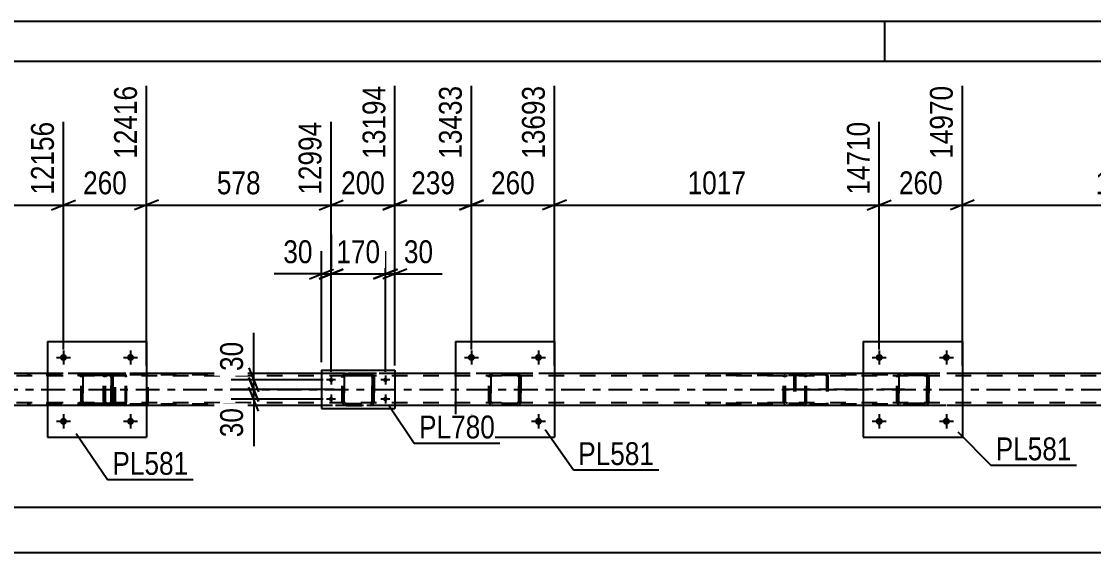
# Model space of a CAD drawing. Header units: millimetres. Extents: x 0 to 841, y 0 to 594.
# Drawn here: x 522.9 to 657.2, y 527.5 to 594 of the extents above; entities that cross this region are included whole.
import ezdxf

# ---------------------------------------------------------------- set-up
doc = ezdxf.new("R2010")
doc.units = ezdxf.units.MM
doc.linetypes.add('DXK_LINE_DOT2', pattern=[3.9198, 1.9599, -1.9599])
doc.linetypes.add('DXK_LINE_DOT3', pattern=[5.9187, 2.979, -0.9799, 0.9799, -0.9799])
doc.styles.add('Arial Narrow', font='ARIALN.TTF', dxfattribs={"height": 0.2})

# ---------------------------------------------------------------- blocks, each defined once
blk = doc.blocks.new('Unknown-814748264-1133')
at = {"color": 5, "linetype": 'Continuous'}
for p, q in [((841, 594), (0, 594)), ((631, 589), (631, 594)), ((836, 589), (5, 589))]:
    blk.add_line(p, q, dxfattribs=at)
blk = doc.blocks.new('Bolt-814748264-4880 - 4858')
at = {"linetype": 'Continuous'}
for points in [[(630.76, 551.91, -1), (629.88, 551.91, -1)], [(639.16, 551.91, -1), (638.28, 551.91, -1)]]:
    blk.add_hatch(color=1, dxfattribs=at).paths.add_polyline_path(points)
at = {"color": 1, "linetype": 'Continuous'}
for p, q in [((629.44, 551.91), (631.2, 551.91)), ((630.32, 552.79), (630.32, 551.03)), ((637.84, 551.91), (639.6, 551.91)), ((638.72, 552.79), (638.72, 551.03))]:
    blk.add_line(p, q, dxfattribs=at)
blk = doc.blocks.new('Bolt-814748264-4881 - 4858')
at = {"linetype": 'Continuous'}
for points in [[(630.76, 543.91, -1), (629.88, 543.91, -1)], [(639.16, 543.91, -1), (638.28, 543.91, -1)]]:
    blk.add_hatch(color=1, dxfattribs=at).paths.add_polyline_path(points)
at = {"color": 1, "linetype": 'Continuous'}
for p, q in [((629.44, 543.91), (631.2, 543.91)), ((630.32, 544.79), (630.32, 543.03)), ((637.84, 543.91), (639.6, 543.91)), ((638.72, 544.79), (638.72, 543.03))]:
    blk.add_line(p, q, dxfattribs=at)
blk = doc.blocks.new('Bolt-814748264-4882 - 4858')
at = {"linetype": 'Continuous'}
for points in [[(579.68, 551.91, -1), (578.8, 551.91, -1)], [(588.08, 551.91, -1), (587.2, 551.91, -1)]]:
    blk.add_hatch(color=1, dxfattribs=at).paths.add_polyline_path(points)
at = {"color": 1, "linetype": 'Continuous'}
for p, q in [((578.36, 551.91), (580.12, 551.91)), ((579.24, 552.79), (579.24, 551.03)), ((586.76, 551.91), (588.52, 551.91)), ((587.64, 552.79), (587.64, 551.03))]:
    blk.add_line(p, q, dxfattribs=at)
blk = doc.blocks.new('Bolt-814748264-4883 - 4858')
at = {"linetype": 'Continuous'}
for points in [[(579.68, 543.91, -1), (578.8, 543.91, -1)], [(588.08, 543.91, -1), (587.2, 543.91, -1)]]:
    blk.add_hatch(color=1, dxfattribs=at).paths.add_polyline_path(points)
at = {"color": 1, "linetype": 'Continuous'}
for p, q in [((578.36, 543.91), (580.12, 543.91)), ((579.24, 544.79), (579.24, 543.03)), ((586.76, 543.91), (588.52, 543.91)), ((587.64, 544.79), (587.64, 543.03))]:
    blk.add_line(p, q, dxfattribs=at)
blk = doc.blocks.new('Bolt-814748264-4884 - 4858')
at = {"linetype": 'Continuous'}
for points in [[(528.6, 551.91, -1), (527.72, 551.91, -1)], [(537, 551.91, -1), (536.12, 551.91, -1)]]:
    blk.add_hatch(color=1, dxfattribs=at).paths.add_polyline_path(points)
at = {"color": 1, "linetype": 'Continuous'}
for p, q in [((527.28, 551.91), (529.04, 551.91)), ((528.16, 552.79), (528.16, 551.03)), ((535.68, 551.91), (537.44, 551.91)), ((536.56, 552.79), (536.56, 551.03))]:
    blk.add_line(p, q, dxfattribs=at)
blk = doc.blocks.new('Bolt-814748264-4885 - 4858')
at = {"linetype": 'Continuous'}
for points in [[(528.6, 543.91, -1), (527.72, 543.91, -1)], [(537, 543.91, -1), (536.12, 543.91, -1)]]:
    blk.add_hatch(color=1, dxfattribs=at).paths.add_polyline_path(points)
at = {"color": 1, "linetype": 'Continuous'}
for p, q in [((527.28, 543.91), (529.04, 543.91)), ((528.16, 544.79), (528.16, 543.03)), ((535.68, 543.91), (537.44, 543.91)), ((536.56, 544.79), (536.56, 543.03))]:
    blk.add_line(p, q, dxfattribs=at)
blk = doc.blocks.new('Part-814748264-4953 - 4858')
at = {"color": 2, "linetype": 'Continuous'}
for p, q in [((628.32, 553.91), (628.32, 541.91)), ((628.32, 553.91), (640.72, 553.91)), ((640.72, 553.91), (640.72, 541.91)), ((628.32, 541.91), (640.72, 541.91))]:
    blk.add_line(p, q, dxfattribs=at)
blk = doc.blocks.new('Part-814748264-4954 - 4858')
at = {"color": 7, "linetype": 'DXK_LINE_DOT2'}
for p, q in [((632.52, 549.43), (632.56, 549.61)), ((632.56, 549.61), (632.52, 549.43)), ((632.52, 546.39), (632.52, 549.43)), ((632.52, 549.43), (632.52, 549.43)), ((632.52, 546.39), (632.52, 549.43)), ((632.76, 549.43), (632.78, 549.52)), ((632.78, 549.52), (632.76, 549.43)), ((632.76, 546.39), (632.76, 549.43)), ((632.76, 549.43), (632.76, 549.43)), ((632.76, 549.43), (632.76, 546.39)), ((632.78, 549.52), (632.83, 549.6)), ((632.83, 549.6), (632.78, 549.52)), ((632.81, 549.87), (633, 549.91)), ((633, 549.91), (632.81, 549.87)), ((632.91, 549.65), (632.83, 549.6)), ((633, 549.67), (632.91, 549.65)), ((636.04, 549.91), (633, 549.91)), ((636.04, 549.67), (633, 549.67)), ((636.04, 549.91), (636.22, 549.87)), ((636.22, 549.87), (636.04, 549.91)), ((636.13, 549.65), (636.04, 549.67)), ((636.13, 549.65), (636.21, 549.6)), ((636.21, 549.6), (636.26, 549.52)), ((636.26, 549.52), (636.21, 549.6)), ((636.26, 549.52), (636.28, 549.43)), ((636.28, 549.43), (636.26, 549.52)), ((636.28, 546.39), (636.28, 549.43)), ((636.28, 549.43), (636.28, 549.43)), ((636.28, 549.43), (636.28, 546.39)), ((636.48, 549.61), (636.52, 549.43)), ((636.52, 549.43), (636.48, 549.61)), ((636.52, 546.39), (636.52, 549.43)), ((636.52, 549.43), (636.52, 549.43)), ((636.52, 549.43), (636.52, 546.39)), ((632.52, 546.39), (632.52, 546.39)), ((632.56, 546.2), (632.52, 546.39)), ((632.52, 546.39), (632.56, 546.2)), ((632.76, 546.39), (632.76, 546.39)), ((632.78, 546.3), (632.76, 546.39)), ((632.76, 546.39), (632.78, 546.3)), ((632.83, 546.22), (632.78, 546.3)), ((632.78, 546.3), (632.83, 546.22)), ((633, 545.91), (632.81, 545.94)), ((632.81, 545.94), (633, 545.91)), ((632.91, 546.17), (632.83, 546.22)), ((633, 546.15), (632.91, 546.17)), ((636.04, 546.15), (633, 546.15)), ((636.04, 545.91), (633, 545.91)), ((636.13, 546.17), (636.04, 546.15)), ((636.22, 545.94), (636.04, 545.91)), ((636.04, 545.91), (636.22, 545.94)), ((636.21, 546.22), (636.13, 546.17)), ((636.26, 546.3), (636.21, 546.22)), ((636.21, 546.22), (636.26, 546.3)), ((636.28, 546.39), (636.26, 546.3)), ((636.26, 546.3), (636.28, 546.39)), ((636.28, 546.39), (636.28, 546.39)), ((636.52, 546.39), (636.48, 546.2)), ((636.48, 546.2), (636.52, 546.39)), ((636.52, 546.39), (636.52, 546.39))]:
    blk.add_line(p, q, dxfattribs=at)
at = {"color": 7, "linetype": 'DXK_LINE_DOT3'}
blk.add_line((634.52, 547.91), (634.52, 547.91), dxfattribs=at)
at = {"color": 7, "linetype": 'DXK_LINE_DOT2'}
for centre, start, end in [((633, 549.43), 112.5, 157.5), ((633, 549.43), 112.5, 157.5), ((636.04, 549.43), 22.5, 67.5), ((636.04, 549.43), 22.5, 67.5), ((633, 546.39), 202.5, 247.5), ((633, 546.39), 202.5, 247.5), ((636.04, 546.39), 292.5, 337.5), ((636.04, 546.39), 292.5, 337.5)]:
    blk.add_arc(centre, 0.48, start, end, dxfattribs=at)
blk = doc.blocks.new('Part-814748264-4959 - 4858')
at = {"color": 2, "linetype": 'Continuous'}
for p, q in [((577.24, 553.91), (577.24, 541.91)), ((577.24, 553.91), (589.64, 553.91)), ((589.64, 553.91), (589.64, 541.91)), ((577.24, 541.91), (589.64, 541.91))]:
    blk.add_line(p, q, dxfattribs=at)
blk = doc.blocks.new('Part-814748264-4960 - 4858')
at = {"color": 7, "linetype": 'DXK_LINE_DOT2'}
for p, q in [((581.44, 549.43), (581.47, 549.61)), ((581.47, 549.61), (581.44, 549.43)), ((581.44, 546.39), (581.44, 549.43)), ((581.44, 549.43), (581.44, 549.43)), ((581.44, 546.39), (581.44, 549.43)), ((581.68, 549.43), (581.7, 549.52)), ((581.7, 549.52), (581.68, 549.43)), ((581.68, 546.39), (581.68, 549.43)), ((581.68, 549.43), (581.68, 549.43)), ((581.68, 549.43), (581.68, 546.39)), ((581.7, 549.52), (581.75, 549.6)), ((581.75, 549.6), (581.7, 549.52)), ((581.73, 549.87), (581.92, 549.91)), ((581.92, 549.91), (581.73, 549.87)), ((581.83, 549.65), (581.75, 549.6)), ((581.92, 549.67), (581.83, 549.65)), ((584.96, 549.91), (581.92, 549.91)), ((584.96, 549.67), (581.92, 549.67)), ((584.96, 549.91), (585.14, 549.87)), ((585.14, 549.87), (584.96, 549.91)), ((585.05, 549.65), (584.96, 549.67)), ((585.05, 549.65), (585.13, 549.6)), ((585.13, 549.6), (585.18, 549.52)), ((585.18, 549.52), (585.13, 549.6)), ((585.18, 549.52), (585.2, 549.43)), ((585.2, 549.43), (585.18, 549.52)), ((585.2, 546.39), (585.2, 549.43)), ((585.2, 549.43), (585.2, 549.43)), ((585.2, 549.43), (585.2, 546.39)), ((585.4, 549.61), (585.44, 549.43)), ((585.44, 549.43), (585.4, 549.61)), ((585.44, 546.39), (585.44, 549.43)), ((585.44, 549.43), (585.44, 549.43)), ((585.44, 549.43), (585.44, 546.39)), ((581.44, 546.39), (581.44, 546.39)), ((581.47, 546.2), (581.44, 546.39)), ((581.44, 546.39), (581.47, 546.2)), ((581.68, 546.39), (581.68, 546.39)), ((581.7, 546.3), (581.68, 546.39)), ((581.68, 546.39), (581.7, 546.3)), ((581.75, 546.22), (581.7, 546.3)), ((581.7, 546.3), (581.75, 546.22)), ((581.92, 545.91), (581.73, 545.94)), ((581.73, 545.94), (581.92, 545.91)), ((581.83, 546.17), (581.75, 546.22)), ((581.92, 546.15), (581.83, 546.17)), ((584.96, 546.15), (581.92, 546.15)), ((584.96, 545.91), (581.92, 545.91)), ((585.05, 546.17), (584.96, 546.15)), ((585.14, 545.94), (584.96, 545.91)), ((584.96, 545.91), (585.14, 545.94)), ((585.13, 546.22), (585.05, 546.17)), ((585.18, 546.3), (585.13, 546.22)), ((585.13, 546.22), (585.18, 546.3)), ((585.2, 546.39), (585.18, 546.3)), ((585.18, 546.3), (585.2, 546.39)), ((585.2, 546.39), (585.2, 546.39)), ((585.44, 546.39), (585.4, 546.2)), ((585.4, 546.2), (585.44, 546.39)), ((585.44, 546.39), (585.44, 546.39))]:
    blk.add_line(p, q, dxfattribs=at)
at = {"color": 7, "linetype": 'DXK_LINE_DOT3'}
blk.add_line((583.44, 547.91), (583.44, 547.91), dxfattribs=at)
at = {"color": 7, "linetype": 'DXK_LINE_DOT2'}
for centre, start, end in [((581.92, 549.43), 112.5, 157.5), ((581.92, 549.43), 112.5, 157.5), ((584.96, 549.43), 22.5, 67.5), ((584.96, 549.43), 22.5, 67.5), ((581.92, 546.39), 202.5, 247.5), ((581.92, 546.39), 202.5, 247.5), ((584.96, 546.39), 292.5, 337.5), ((584.96, 546.39), 292.5, 337.5)]:
    blk.add_arc(centre, 0.48, start, end, dxfattribs=at)
blk = doc.blocks.new('Part-814748264-4965 - 4858')
at = {"color": 2, "linetype": 'Continuous'}
for p, q in [((526.16, 553.91), (526.16, 541.91)), ((526.16, 553.91), (538.56, 553.91)), ((538.56, 553.91), (538.56, 541.91)), ((526.16, 541.91), (538.56, 541.91))]:
    blk.add_line(p, q, dxfattribs=at)
blk = doc.blocks.new('Part-814748264-4966 - 4858')
at = {"color": 7, "linetype": 'DXK_LINE_DOT2'}
for p, q in [((530.36, 549.43), (530.39, 549.61)), ((530.39, 549.61), (530.36, 549.43)), ((530.36, 546.39), (530.36, 549.43)), ((530.36, 549.43), (530.36, 549.43)), ((530.36, 546.39), (530.36, 549.43)), ((530.6, 549.43), (530.62, 549.52)), ((530.62, 549.52), (530.6, 549.43)), ((530.6, 546.39), (530.6, 549.43)), ((530.6, 549.43), (530.6, 549.43)), ((530.6, 549.43), (530.6, 546.39)), ((530.62, 549.52), (530.67, 549.6)), ((530.67, 549.6), (530.62, 549.52)), ((530.65, 549.87), (530.84, 549.91)), ((530.84, 549.91), (530.65, 549.87)), ((530.75, 549.65), (530.67, 549.6)), ((530.84, 549.67), (530.75, 549.65)), ((533.88, 549.91), (530.84, 549.91)), ((533.88, 549.67), (530.84, 549.67)), ((533.88, 549.91), (534.06, 549.87)), ((534.06, 549.87), (533.88, 549.91)), ((533.97, 549.65), (533.88, 549.67)), ((533.97, 549.65), (534.05, 549.6)), ((534.05, 549.6), (534.1, 549.52)), ((534.1, 549.52), (534.05, 549.6)), ((534.1, 549.52), (534.12, 549.43)), ((534.12, 549.43), (534.1, 549.52)), ((534.12, 546.39), (534.12, 549.43)), ((534.12, 549.43), (534.12, 549.43)), ((534.12, 549.43), (534.12, 546.39)), ((534.32, 549.61), (534.36, 549.43)), ((534.36, 549.43), (534.32, 549.61)), ((534.36, 546.39), (534.36, 549.43)), ((534.36, 549.43), (534.36, 549.43)), ((534.36, 549.43), (534.36, 546.39)), ((530.36, 546.39), (530.36, 546.39)), ((530.39, 546.2), (530.36, 546.39)), ((530.36, 546.39), (530.39, 546.2)), ((530.6, 546.39), (530.6, 546.39)), ((530.62, 546.3), (530.6, 546.39)), ((530.6, 546.39), (530.62, 546.3)), ((530.67, 546.22), (530.62, 546.3)), ((530.62, 546.3), (530.67, 546.22)), ((530.84, 545.91), (530.65, 545.94)), ((530.65, 545.94), (530.84, 545.91)), ((530.75, 546.17), (530.67, 546.22)), ((530.84, 546.15), (530.75, 546.17)), ((533.88, 546.15), (530.84, 546.15)), ((533.88, 545.91), (530.84, 545.91)), ((533.97, 546.17), (533.88, 546.15)), ((534.06, 545.94), (533.88, 545.91)), ((533.88, 545.91), (534.06, 545.94)), ((534.05, 546.22), (533.97, 546.17)), ((534.1, 546.3), (534.05, 546.22)), ((534.05, 546.22), (534.1, 546.3)), ((534.12, 546.39), (534.1, 546.3)), ((534.1, 546.3), (534.12, 546.39)), ((534.12, 546.39), (534.12, 546.39)), ((534.36, 546.39), (534.32, 546.2)), ((534.32, 546.2), (534.36, 546.39)), ((534.36, 546.39), (534.36, 546.39))]:
    blk.add_line(p, q, dxfattribs=at)
at = {"color": 7, "linetype": 'DXK_LINE_DOT3'}
blk.add_line((532.36, 547.91), (532.36, 547.91), dxfattribs=at)
at = {"color": 7, "linetype": 'DXK_LINE_DOT2'}
for centre, start, end in [((530.84, 549.43), 112.5, 157.5), ((530.84, 549.43), 112.5, 157.5), ((533.88, 549.43), 22.5, 67.5), ((533.88, 549.43), 22.5, 67.5), ((530.84, 546.39), 202.5, 247.5), ((530.84, 546.39), 202.5, 247.5), ((533.88, 546.39), 292.5, 337.5), ((533.88, 546.39), 292.5, 337.5)]:
    blk.add_arc(centre, 0.48, start, end, dxfattribs=at)
blk = doc.blocks.new('Part-814748264-4997 - 4858')
at = {"color": 7, "linetype": 'DXK_LINE_DOT2'}
for p, q in [((535.78, 549.91), (523.62, 549.91)), ((535.78, 549.67), (523.62, 549.67)), ((533.21, 549.56), (533.19, 549.43)), ((533.19, 546.39), (533.19, 549.43)), ((533.22, 549.61), (533.21, 549.56)), ((533.44, 549.43), (533.46, 549.52)), ((533.44, 546.39), (533.44, 549.43)), ((533.46, 549.52), (533.51, 549.6)), ((533.69, 549.91), (533.5, 549.87)), ((533.51, 549.6), (533.59, 549.65)), ((533.59, 549.65), (533.69, 549.67)), ((534.5, 549.91), (534.5, 549.67)), ((535.88, 549.87), (535.78, 549.91)), ((535.78, 549.67), (535.83, 549.65)), ((535.83, 549.65), (535.88, 549.6)), ((535.97, 549.77), (535.88, 549.87)), ((535.88, 549.6), (535.91, 549.52)), ((535.91, 549.52), (535.92, 549.43)), ((535.92, 546.39), (535.92, 549.43)), ((536.03, 549.61), (535.97, 549.77)), ((536.05, 549.43), (536.03, 549.61)), ((536.05, 546.39), (536.05, 549.43)), ((535.78, 546.15), (523.62, 546.15)), ((535.78, 545.91), (523.62, 545.91)), ((533.19, 546.39), (533.22, 546.2)), ((533.46, 546.3), (533.44, 546.39)), ((533.51, 546.22), (533.46, 546.3)), ((533.5, 545.94), (533.69, 545.91)), ((533.59, 546.17), (533.51, 546.22)), ((533.69, 546.15), (533.59, 546.17)), ((534.5, 545.91), (534.5, 546.15)), ((535.83, 546.17), (535.78, 546.15)), ((535.78, 545.91), (535.88, 545.94)), ((535.88, 546.22), (535.83, 546.17)), ((535.91, 546.3), (535.88, 546.22)), ((535.88, 545.94), (535.97, 546.05)), ((535.92, 546.39), (535.91, 546.3)), ((535.97, 546.05), (536.03, 546.2)), ((536.03, 546.2), (536.05, 546.39))]:
    blk.add_line(p, q, dxfattribs=at)
for centre, start, end in [((533.67, 549.41), 111.1941, 156.1506), ((533.67, 546.4), 203.8494, 248.8059)]:
    blk.add_arc(centre, 0.492, start, end, dxfattribs=at)
blk = doc.blocks.new('Part-814748264-4998 - 4858')
at = {"color": 7, "linetype": 'DXK_LINE_DOT2'}
for p, q in [((620.91, 549.91), (608.76, 549.91)), ((620.91, 549.67), (608.76, 549.67)), ((618.35, 549.56), (618.32, 549.43)), ((618.32, 546.39), (618.32, 549.43)), ((618.36, 549.61), (618.35, 549.56)), ((618.57, 549.43), (618.59, 549.52)), ((618.57, 546.39), (618.57, 549.43)), ((618.59, 549.52), (618.65, 549.6)), ((618.82, 549.91), (618.63, 549.87)), ((618.65, 549.6), (618.73, 549.65)), ((618.73, 549.65), (618.82, 549.67)), ((619.64, 549.67), (619.64, 549.91)), ((621.02, 549.87), (620.91, 549.91)), ((620.91, 549.67), (620.97, 549.65)), ((620.97, 549.65), (621.01, 549.6)), ((621.01, 549.6), (621.04, 549.52)), ((621.11, 549.77), (621.02, 549.87)), ((621.04, 549.52), (621.05, 549.43)), ((621.05, 546.39), (621.05, 549.43)), ((621.16, 549.61), (621.11, 549.77)), ((621.19, 549.43), (621.16, 549.61)), ((621.19, 546.39), (621.19, 549.43)), ((620.91, 546.15), (608.76, 546.15)), ((620.91, 545.91), (608.76, 545.91)), ((618.32, 546.39), (618.34, 546.3)), ((618.34, 546.3), (618.36, 546.2)), ((618.59, 546.3), (618.57, 546.39)), ((618.65, 546.22), (618.59, 546.3)), ((618.63, 545.94), (618.82, 545.91)), ((618.73, 546.17), (618.65, 546.22)), ((618.82, 546.15), (618.73, 546.17)), ((619.64, 545.91), (619.64, 546.15)), ((620.97, 546.17), (620.91, 546.15)), ((620.91, 545.91), (621.02, 545.94)), ((621.01, 546.22), (620.97, 546.17)), ((621.04, 546.3), (621.01, 546.22)), ((621.02, 545.94), (621.11, 546.05)), ((621.05, 546.39), (621.04, 546.3)), ((621.11, 546.05), (621.12, 546.08)), ((621.12, 546.08), (621.16, 546.2)), ((621.16, 546.2), (621.19, 546.39))]:
    blk.add_line(p, q, dxfattribs=at)
for centre, start, end in [((618.81, 549.41), 111.1941, 156.1506), ((618.81, 546.4), 203.8494, 248.8059)]:
    blk.add_arc(centre, 0.492, start, end, dxfattribs=at)
blk = doc.blocks.new('Part-814748264-5025 - 4858')
at = {"color": 7, "linetype": 'DXK_LINE_DOT2'}
for p, q in [((619.66, 549.71), (619.64, 549.59)), ((619.64, 549.59), (619.64, 546.23)), ((619.81, 549.59), (619.82, 549.65)), ((619.81, 549.59), (619.81, 546.23)), ((619.82, 549.65), (619.86, 549.7)), ((619.98, 549.91), (619.85, 549.88)), ((619.86, 549.7), (619.91, 549.74)), ((619.91, 549.74), (619.98, 549.75)), ((635.31, 549.91), (619.98, 549.91)), ((635.31, 549.75), (619.98, 549.75)), ((623.68, 549.88), (623.55, 549.91)), ((623.55, 549.75), (623.62, 549.74)), ((623.62, 549.74), (623.64, 549.72)), ((623.64, 549.72), (623.67, 549.7)), ((623.67, 549.7), (623.71, 549.65)), ((623.71, 549.65), (623.72, 549.59)), ((623.72, 549.59), (623.72, 546.23)), ((623.89, 549.59), (623.87, 549.71)), ((623.89, 549.59), (623.89, 546.23)), ((619.64, 546.23), (619.66, 546.11)), ((619.82, 546.17), (619.81, 546.23)), ((619.86, 546.11), (619.82, 546.17)), ((619.85, 545.93), (619.98, 545.91)), ((619.86, 546.11), (619.89, 546.09)), ((619.89, 546.09), (619.91, 546.08)), ((619.91, 546.08), (619.98, 546.07)), ((635.31, 546.07), (619.98, 546.07)), ((635.31, 545.91), (619.98, 545.91)), ((623.62, 546.08), (623.55, 546.07)), ((623.55, 545.91), (623.68, 545.93)), ((623.67, 546.11), (623.62, 546.08)), ((623.71, 546.17), (623.67, 546.11)), ((623.72, 546.23), (623.71, 546.17)), ((623.87, 546.11), (623.89, 546.23))]:
    blk.add_line(p, q, dxfattribs=at)
at = {"color": 7, "linetype": 'DXK_LINE_DOT3'}
blk.add_line((633.52, 547.91), (618.35, 547.91), dxfattribs=at)
at = {"color": 7, "linetype": 'DXK_LINE_DOT2'}
for centre, start, end in [((619.97, 549.57), 110.7583, 155.68), ((623.57, 549.57), 24.32, 69.2417), ((619.97, 546.24), 204.32, 249.2417), ((623.57, 546.24), 290.7583, 335.68)]:
    blk.add_arc(centre, 0.331, start, end, dxfattribs=at)
blk = doc.blocks.new('Part-814748264-5026 - 4858')
at = {"color": 7, "linetype": 'DXK_LINE_DOT2'}
for p, q in [((534.53, 549.71), (534.5, 549.59)), ((534.5, 546.23), (534.5, 549.59)), ((534.67, 549.59), (534.69, 549.65)), ((534.67, 546.23), (534.67, 549.59)), ((534.69, 549.65), (534.72, 549.7)), ((534.84, 549.91), (534.71, 549.88)), ((534.72, 549.7), (534.78, 549.74)), ((534.78, 549.74), (534.84, 549.75)), ((550.17, 549.91), (534.84, 549.91)), ((550.17, 549.75), (534.84, 549.75)), ((538.55, 549.88), (538.42, 549.91)), ((538.42, 549.75), (538.49, 549.74)), ((538.49, 549.74), (538.54, 549.7)), ((538.54, 549.7), (538.58, 549.65)), ((538.58, 549.65), (538.59, 549.59)), ((538.59, 546.23), (538.59, 549.59)), ((538.76, 549.59), (538.73, 549.71)), ((538.76, 546.23), (538.76, 549.59)), ((534.5, 546.23), (534.53, 546.11)), ((534.69, 546.17), (534.67, 546.23)), ((534.72, 546.11), (534.69, 546.17)), ((534.71, 545.93), (534.84, 545.91)), ((534.78, 546.08), (534.72, 546.11)), ((534.84, 546.07), (534.78, 546.08)), ((550.17, 546.07), (534.84, 546.07)), ((550.17, 545.91), (534.84, 545.91)), ((538.49, 546.08), (538.42, 546.07)), ((538.42, 545.91), (538.55, 545.93)), ((538.54, 546.11), (538.49, 546.08)), ((538.58, 546.17), (538.54, 546.11)), ((538.59, 546.23), (538.58, 546.17)), ((538.73, 546.11), (538.76, 546.23))]:
    blk.add_line(p, q, dxfattribs=at)
for centre, start, end in [((534.83, 549.57), 110.7583, 155.68), ((538.43, 549.57), 24.32, 69.2417), ((534.83, 546.24), 204.32, 249.2417), ((538.43, 546.24), 290.7583, 335.68)]:
    blk.add_arc(centre, 0.331, start, end, dxfattribs=at)
blk = doc.blocks.new('Part-814748264-5058 - 4858')
at = {"color": 7, "linetype": 'DXK_LINE_DOT2'}
for p, q in [((763.33, 549.59), (99.23, 549.59)), ((763.33, 549.91), (117.51, 549.91)), ((538.56, 549.91), (526.16, 549.91)), ((569.67, 549.91), (560.47, 549.91)), ((589.64, 549.91), (577.24, 549.91)), ((640.72, 549.91), (628.32, 549.91)), ((763.33, 546.23), (99.23, 546.23)), ((760.18, 545.91), (99.23, 545.91)), ((538.56, 545.91), (526.16, 545.91)), ((569.67, 545.91), (560.47, 545.91)), ((589.64, 545.91), (577.24, 545.91)), ((640.72, 545.91), (628.32, 545.91))]:
    blk.add_line(p, q, dxfattribs=at)
at = {"color": 2, "linetype": 'Continuous'}
for p, q in [((526.16, 549.91), (487.48, 549.91)), ((560.47, 549.91), (538.56, 549.91)), ((577.24, 549.91), (569.67, 549.91)), ((628.32, 549.91), (589.64, 549.91)), ((679.4, 549.91), (640.72, 549.91)), ((526.16, 545.91), (487.48, 545.91)), ((560.47, 545.91), (538.56, 545.91)), ((577.24, 545.91), (569.67, 545.91)), ((628.32, 545.91), (589.64, 545.91)), ((679.4, 545.91), (640.72, 545.91))]:
    blk.add_line(p, q, dxfattribs=at)
at = {"color": 7, "linetype": 'DXK_LINE_DOT3'}
blk.add_line((99.23, 547.91), (763.33, 547.91), dxfattribs=at)
blk = doc.blocks.new('Part-814748264-5103 - 4858')
at = {"color": 2, "linetype": 'Continuous'}
for p, q in [((560.47, 550.3), (560.47, 545.5)), ((560.47, 550.3), (569.67, 550.3)), ((569.67, 550.3), (569.67, 545.5)), ((560.47, 545.5), (569.67, 545.5))]:
    blk.add_line(p, q, dxfattribs=at)
blk = doc.blocks.new('Part-814748264-5104 - 4858')
at = {"color": 7, "linetype": 'DXK_LINE_DOT2'}
for p, q in [((563.07, 549.42), (563.11, 549.6)), ((563.11, 549.6), (563.07, 549.42)), ((563.07, 546.38), (563.07, 549.42)), ((563.07, 549.42), (563.07, 549.42)), ((563.07, 546.38), (563.07, 549.42)), ((563.31, 549.42), (563.33, 549.51)), ((563.33, 549.51), (563.31, 549.42)), ((563.31, 546.38), (563.31, 549.42)), ((563.31, 549.42), (563.31, 549.42)), ((563.31, 549.42), (563.31, 546.38)), ((563.33, 549.51), (563.38, 549.59)), ((563.38, 549.59), (563.33, 549.51)), ((563.37, 549.86), (563.55, 549.9)), ((563.55, 549.9), (563.37, 549.86)), ((563.38, 549.59), (563.46, 549.64)), ((563.46, 549.64), (563.38, 549.59)), ((563.46, 549.64), (563.55, 549.66)), ((563.55, 549.66), (563.46, 549.64)), ((563.55, 549.9), (566.59, 549.9)), ((563.55, 549.9), (563.55, 549.9)), ((563.55, 549.9), (566.59, 549.9)), ((563.55, 549.66), (566.59, 549.66)), ((563.55, 549.66), (563.55, 549.66)), ((566.59, 549.66), (563.55, 549.66)), ((566.59, 549.9), (566.59, 549.9)), ((566.59, 549.9), (566.77, 549.86)), ((566.77, 549.86), (566.59, 549.9)), ((566.59, 549.66), (566.59, 549.66)), ((566.59, 549.66), (566.68, 549.64)), ((566.68, 549.64), (566.59, 549.66)), ((566.68, 549.64), (566.76, 549.59)), ((566.76, 549.59), (566.68, 549.64)), ((566.76, 549.59), (566.81, 549.51)), ((566.81, 549.51), (566.76, 549.59)), ((566.83, 549.42), (566.81, 549.51)), ((566.83, 546.38), (566.83, 549.42)), ((566.83, 549.42), (566.83, 549.42)), ((566.83, 549.42), (566.83, 546.38)), ((567.03, 549.6), (567.07, 549.42)), ((567.07, 549.42), (567.03, 549.6)), ((567.07, 546.38), (567.07, 549.42)), ((567.07, 549.42), (567.07, 549.42)), ((567.07, 549.42), (567.07, 546.38)), ((563.07, 546.38), (563.07, 546.38)), ((563.11, 546.19), (563.07, 546.38)), ((563.07, 546.38), (563.11, 546.19)), ((563.31, 546.38), (563.31, 546.38)), ((563.33, 546.29), (563.31, 546.38)), ((563.38, 546.21), (563.33, 546.29)), ((563.33, 546.29), (563.38, 546.21)), ((563.55, 545.9), (563.37, 545.93)), ((563.37, 545.93), (563.55, 545.9)), ((563.46, 546.16), (563.38, 546.21)), ((563.38, 546.21), (563.46, 546.16)), ((563.55, 546.14), (563.46, 546.16)), ((563.46, 546.16), (563.55, 546.14)), ((563.55, 546.14), (566.59, 546.14)), ((563.55, 546.14), (563.55, 546.14)), ((563.55, 546.14), (566.59, 546.14)), ((563.55, 545.9), (566.59, 545.9)), ((563.55, 545.9), (563.55, 545.9)), ((563.55, 545.9), (566.59, 545.9)), ((566.68, 546.16), (566.59, 546.14)), ((566.59, 546.14), (566.68, 546.16)), ((566.59, 546.14), (566.59, 546.14)), ((566.77, 545.93), (566.59, 545.9)), ((566.59, 545.9), (566.77, 545.93)), ((566.59, 545.9), (566.59, 545.9)), ((566.76, 546.21), (566.68, 546.16)), ((566.68, 546.16), (566.76, 546.21)), ((566.81, 546.29), (566.76, 546.21)), ((566.76, 546.21), (566.81, 546.29)), ((566.83, 546.38), (566.81, 546.29)), ((566.81, 546.29), (566.83, 546.38)), ((566.83, 546.38), (566.83, 546.38)), ((567.07, 546.38), (567.03, 546.19)), ((567.03, 546.19), (567.07, 546.38)), ((567.07, 546.38), (567.07, 546.38))]:
    blk.add_line(p, q, dxfattribs=at)
at = {"color": 7, "linetype": 'DXK_LINE_DOT3'}
blk.add_line((565.07, 547.9), (565.07, 547.9), dxfattribs=at)
at = {"color": 7, "linetype": 'DXK_LINE_DOT2'}
for centre, start, end in [((563.55, 549.42), 112.5, 157.5), ((563.55, 549.42), 112.5, 157.5), ((566.59, 549.42), 22.5, 67.5), ((566.59, 549.42), 22.5, 67.5), ((563.55, 546.38), 202.5, 247.5), ((563.55, 546.38), 202.5, 247.5), ((566.59, 546.38), 292.5, 337.5), ((566.59, 546.38), 292.5, 337.5)]:
    blk.add_arc(centre, 0.48, start, end, dxfattribs=at)
blk = doc.blocks.new('Bolt-814748264-5106 - 4858')
at = {"linetype": 'Continuous'}
for points in [[(561.67, 548.82, -1), (561.67, 549.38, -1)], [(568.47, 548.82, -1), (568.47, 549.38, -1)], [(561.67, 546.42, -1), (561.67, 546.98, -1)], [(568.47, 546.42, -1), (568.47, 546.98, -1)]]:
    blk.add_hatch(color=1, dxfattribs=at).paths.add_polyline_path(points)
at = {"color": 1, "linetype": 'Continuous'}
for p, q in [((561.67, 549.66), (561.67, 548.54)), ((568.47, 549.66), (568.47, 548.54)), ((562.23, 549.1), (561.11, 549.1)), ((569.03, 549.1), (567.91, 549.1)), ((562.23, 546.7), (561.11, 546.7)), ((561.67, 547.26), (561.67, 546.14)), ((569.03, 546.7), (567.91, 546.7)), ((568.47, 547.26), (568.47, 546.14))]:
    blk.add_line(p, q, dxfattribs=at)
blk = doc.blocks.new('StraightDimension-814748264-13812 - 4858')
at = {"color": 7, "linetype": 'Continuous'}
for p, q in [((569.67, 550.91), (569.67, 585.94)), ((561.67, 550.1), (561.67, 581.44)), ((560.17, 570.4), (563.17, 571.6)), ((561.67, 571), (569.67, 571)), ((571.17, 571.6), (568.17, 570.4))]:
    blk.add_line(p, q, dxfattribs=at)
at = {"color": 0}
blk.add_wipeout([(569.01, 571.75), (569.01, 575.95), (562.33, 575.95), (562.33, 571.75)], dxfattribs=at)
at = {"color": 3, "style": 'Arial Narrow'}
blk.add_text('200', height=2.863, dxfattribs=at).set_placement((562.93, 572.35))
at = {"color": 0, "linetype": 'Continuous'}
blk.add_wipeout([(569.07, 586.54), (564.87, 586.54), (564.87, 576.2), (569.07, 576.2)], dxfattribs=at)
at = {"color": 3, "linetype": 'Continuous', "style": 'Arial Narrow'}
blk.add_text('13194', height=2.863, rotation=90.0002, dxfattribs=at).set_placement((568.47, 576.8))
blk = doc.blocks.new('StraightDimension-814748264-13811 - 4858')
at = {"color": 7, "linetype": 'Continuous'}
for p, q in [((569.67, 550.91), (569.67, 585.94)), ((579.24, 552.91), (579.24, 585.94)), ((568.17, 570.4), (571.17, 571.6)), ((569.67, 571), (579.24, 571)), ((580.74, 571.6), (577.74, 570.4))]:
    blk.add_line(p, q, dxfattribs=at)
at = {"color": 0}
blk.add_wipeout([(577.8, 571.75), (577.8, 575.95), (571.11, 575.95), (571.11, 571.75)], dxfattribs=at)
at = {"color": 3, "style": 'Arial Narrow'}
blk.add_text('239', height=2.863, dxfattribs=at).set_placement((571.71, 572.35))
at = {"color": 0, "linetype": 'Continuous'}
blk.add_wipeout([(578.64, 586.54), (574.44, 586.54), (574.44, 576.2), (578.64, 576.2)], dxfattribs=at)
at = {"color": 3, "linetype": 'Continuous', "style": 'Arial Narrow'}
blk.add_text('13433', height=2.863, rotation=90.0002, dxfattribs=at).set_placement((578.04, 576.8))
blk = doc.blocks.new('StraightDimension-814748264-8703 - 4858')
at = {"color": 7, "linetype": 'Continuous'}
blk.add_line((57.31, 533.15), (763.33, 533.15), dxfattribs=at)
blk = doc.blocks.new('StraightDimension-814748264-13809 - 4858')
at = {"color": 7, "linetype": 'Continuous'}
for p, q in [((589.64, 550.91), (589.64, 585.94)), ((630.32, 552.91), (630.32, 581.44)), ((591.14, 571.6), (588.14, 570.4)), ((589.64, 571), (630.32, 571)), ((628.82, 570.4), (631.82, 571.6))]:
    blk.add_line(p, q, dxfattribs=at)
at = {"color": 0}
blk.add_wipeout([(614.23, 571.75), (614.23, 575.95), (605.72, 575.95), (605.72, 571.75)], dxfattribs=at)
at = {"color": 3, "style": 'Arial Narrow'}
blk.add_text('1017', height=2.863, dxfattribs=at).set_placement((606.32, 572.35))
at = {"color": 0, "linetype": 'Continuous'}
blk.add_wipeout([(629.72, 582.04), (625.52, 582.04), (625.52, 571.7), (629.72, 571.7)], dxfattribs=at)
at = {"color": 3, "linetype": 'Continuous', "style": 'Arial Narrow'}
blk.add_text('14710', height=2.863, rotation=90.0002, dxfattribs=at).set_placement((629.12, 572.3))
blk = doc.blocks.new('StraightDimension-814748264-11655 - 4858')
at = {"color": 7, "linetype": 'Continuous'}
for p, q in [((560.47, 551.3), (560.47, 565.22)), ((561.67, 550.1), (561.67, 565.22)), ((558.97, 561.77), (561.97, 562.97)), ((563.17, 562.97), (560.17, 561.77)), ((560.47, 562.37), (554.56, 562.37)), ((560.47, 562.37), (554.56, 562.37)), ((560.47, 562.37), (561.67, 562.37))]:
    blk.add_line(p, q, dxfattribs=at)
at = {"color": 0}
blk.add_wipeout([(559.94, 563.12), (559.94, 567.32), (555.09, 567.32), (555.09, 563.12)], dxfattribs=at)
at = {"color": 3, "style": 'Arial Narrow'}
blk.add_text('30', height=2.863, dxfattribs=at).set_placement((555.69, 563.72))
blk = doc.blocks.new('StraightDimension-814748264-5116 - 4858')
at = {"color": 7, "linetype": 'Continuous'}
blk.add_line((56.67, 527.47), (763.97, 527.47), dxfattribs=at)
blk = doc.blocks.new('StraightDimension-814748264-10933 - 4858')
at = {"color": 7, "linetype": 'Continuous'}
for p, q in [((551.99, 549.1), (551.99, 555)), ((551.99, 549.1), (551.99, 555)), ((551.39, 550.6), (552.59, 547.6)), ((552.59, 546.4), (551.39, 549.4)), ((560.67, 549.1), (549.14, 549.1)), ((562.07, 547.9), (549.14, 547.9)), ((551.99, 547.9), (551.99, 549.1))]:
    blk.add_line(p, q, dxfattribs=at)
at = {"color": 0}
blk.add_wipeout([(551.24, 554.48), (547.04, 554.48), (547.04, 549.62), (551.24, 549.62)], dxfattribs=at)
at = {"color": 3, "style": 'Arial Narrow'}
blk.add_text('30', height=2.863, rotation=90.0002, dxfattribs=at).set_placement((550.64, 550.22))
blk = doc.blocks.new('StraightDimension-814748264-10934 - 4858')
at = {"color": 7, "linetype": 'Continuous'}
for p, q in [((551.39, 549.4), (552.59, 546.4)), ((562.07, 547.9), (549.14, 547.9)), ((552.59, 545.2), (551.39, 548.2)), ((551.99, 546.7), (551.99, 547.9)), ((560.67, 546.7), (549.14, 546.7)), ((551.99, 546.7), (551.99, 540.79)), ((551.99, 546.7), (551.99, 540.79))]:
    blk.add_line(p, q, dxfattribs=at)
at = {"color": 0}
blk.add_wipeout([(551.24, 546.17), (547.04, 546.17), (547.04, 541.32), (551.24, 541.32)], dxfattribs=at)
at = {"color": 3, "style": 'Arial Narrow'}
blk.add_text('30', height=2.863, rotation=90.0002, dxfattribs=at).set_placement((550.64, 541.92))
blk = doc.blocks.new('StraightDimension-814748264-11653 - 4858')
at = {"color": 7, "linetype": 'Continuous'}
for p, q in [((568.47, 550.1), (568.47, 565.22)), ((569.67, 551.3), (569.67, 565.22)), ((566.97, 561.77), (569.97, 562.97)), ((571.17, 562.97), (568.17, 561.77)), ((568.47, 562.37), (569.67, 562.37)), ((569.67, 562.37), (575.58, 562.37)), ((569.67, 562.37), (575.58, 562.37))]:
    blk.add_line(p, q, dxfattribs=at)
at = {"color": 0}
blk.add_wipeout([(575.05, 563.12), (575.05, 567.32), (570.19, 567.32), (570.19, 563.12)], dxfattribs=at)
at = {"color": 3, "style": 'Arial Narrow'}
blk.add_text('30', height=2.863, dxfattribs=at).set_placement((570.79, 563.72))
blk = doc.blocks.new('StraightDimension-814748264-11654 - 4858')
at = {"color": 7, "linetype": 'Continuous'}
for p, q in [((561.67, 550.1), (561.67, 565.22)), ((568.47, 550.1), (568.47, 565.22)), ((560.17, 561.77), (563.17, 562.97)), ((569.97, 562.97), (566.97, 561.77)), ((561.67, 562.37), (568.47, 562.37))]:
    blk.add_line(p, q, dxfattribs=at)
at = {"color": 0}
blk.add_wipeout([(568.41, 563.12), (568.41, 567.32), (561.73, 567.32), (561.73, 563.12)], dxfattribs=at)
at = {"color": 3, "style": 'Arial Narrow'}
blk.add_text('170', height=2.863, dxfattribs=at).set_placement((562.33, 563.72))
blk = doc.blocks.new('StraightDimension-814748264-13807 - 4858')
at = {"color": 7, "linetype": 'Continuous'}
for p, q in [((640.72, 550.91), (640.72, 585.94)), ((681.4, 552.91), (681.4, 581.44)), ((642.22, 571.6), (639.22, 570.4)), ((640.72, 571), (681.4, 571)), ((679.9, 570.4), (682.9, 571.6))]:
    blk.add_line(p, q, dxfattribs=at)
at = {"color": 0}
blk.add_wipeout([(665.32, 571.75), (665.32, 575.95), (656.8, 575.95), (656.8, 571.75)], dxfattribs=at)
at = {"color": 3, "style": 'Arial Narrow'}
blk.add_text('1017', height=2.863, dxfattribs=at).set_placement((657.4, 572.35))
at = {"color": 0, "linetype": 'Continuous'}
blk.add_wipeout([(680.8, 582.04), (676.6, 582.04), (676.6, 571.7), (680.8, 571.7)], dxfattribs=at)
at = {"color": 3, "linetype": 'Continuous', "style": 'Arial Narrow'}
blk.add_text('15987', height=2.863, rotation=90.0002, dxfattribs=at).set_placement((680.2, 572.3))
blk = doc.blocks.new('StraightDimension-814748264-13808 - 4858')
at = {"color": 7, "linetype": 'Continuous'}
for p, q in [((640.72, 550.91), (640.72, 585.94)), ((630.32, 552.91), (630.32, 581.44)), ((628.82, 570.4), (631.82, 571.6)), ((630.32, 571), (640.72, 571)), ((642.22, 571.6), (639.22, 570.4))]:
    blk.add_line(p, q, dxfattribs=at)
at = {"color": 0}
blk.add_wipeout([(638.86, 571.75), (638.86, 575.95), (632.18, 575.95), (632.18, 571.75)], dxfattribs=at)
at = {"color": 3, "style": 'Arial Narrow'}
blk.add_text('260', height=2.863, dxfattribs=at).set_placement((632.78, 572.35))
at = {"color": 0, "linetype": 'Continuous'}
blk.add_wipeout([(640.12, 586.54), (635.92, 586.54), (635.92, 576.2), (640.12, 576.2)], dxfattribs=at)
at = {"color": 3, "linetype": 'Continuous', "style": 'Arial Narrow'}
blk.add_text('14970', height=2.863, rotation=90.0002, dxfattribs=at).set_placement((639.52, 576.8))
blk = doc.blocks.new('StraightDimension-814748264-13810 - 4858')
at = {"color": 7, "linetype": 'Continuous'}
for p, q in [((579.24, 552.91), (579.24, 585.94)), ((589.64, 550.91), (589.64, 585.94)), ((577.74, 570.4), (580.74, 571.6)), ((579.24, 571), (589.64, 571)), ((591.14, 571.6), (588.14, 570.4))]:
    blk.add_line(p, q, dxfattribs=at)
at = {"color": 0}
blk.add_wipeout([(587.78, 571.75), (587.78, 575.95), (581.1, 575.95), (581.1, 571.75)], dxfattribs=at)
at = {"color": 3, "style": 'Arial Narrow'}
blk.add_text('260', height=2.863, dxfattribs=at).set_placement((581.7, 572.35))
at = {"color": 0, "linetype": 'Continuous'}
blk.add_wipeout([(589.04, 586.54), (584.84, 586.54), (584.84, 576.2), (589.04, 576.2)], dxfattribs=at)
at = {"color": 3, "linetype": 'Continuous', "style": 'Arial Narrow'}
blk.add_text('13693', height=2.863, rotation=90.0002, dxfattribs=at).set_placement((588.44, 576.8))
blk = doc.blocks.new('StraightDimension-814748264-13813 - 4858')
at = {"color": 7, "linetype": 'Continuous'}
for p, q in [((538.56, 550.91), (538.56, 585.94)), ((561.67, 550.1), (561.67, 581.44)), ((540.06, 571.6), (537.06, 570.4)), ((538.56, 571), (561.67, 571)), ((560.17, 570.4), (563.17, 571.6))]:
    blk.add_line(p, q, dxfattribs=at)
at = {"color": 0}
blk.add_wipeout([(553.46, 571.75), (553.46, 575.95), (546.77, 575.95), (546.77, 571.75)], dxfattribs=at)
at = {"color": 3, "style": 'Arial Narrow'}
blk.add_text('578', height=2.863, dxfattribs=at).set_placement((547.37, 572.35))
at = {"color": 0, "linetype": 'Continuous'}
blk.add_wipeout([(561.07, 582.04), (556.87, 582.04), (556.87, 571.7), (561.07, 571.7)], dxfattribs=at)
at = {"color": 3, "linetype": 'Continuous', "style": 'Arial Narrow'}
blk.add_text('12994', height=2.863, rotation=90.0002, dxfattribs=at).set_placement((560.47, 572.3))
blk = doc.blocks.new('StraightDimension-814748264-13814 - 4858')
at = {"color": 7, "linetype": 'Continuous'}
for p, q in [((538.56, 550.91), (538.56, 585.94)), ((528.16, 552.91), (528.16, 581.44)), ((526.66, 570.4), (529.66, 571.6)), ((528.16, 571), (538.56, 571)), ((540.06, 571.6), (537.06, 570.4))]:
    blk.add_line(p, q, dxfattribs=at)
at = {"color": 0}
blk.add_wipeout([(536.7, 571.75), (536.7, 575.95), (530.02, 575.95), (530.02, 571.75)], dxfattribs=at)
at = {"color": 3, "style": 'Arial Narrow'}
blk.add_text('260', height=2.863, dxfattribs=at).set_placement((530.62, 572.35))
at = {"color": 0, "linetype": 'Continuous'}
blk.add_wipeout([(537.96, 586.54), (533.76, 586.54), (533.76, 576.2), (537.96, 576.2)], dxfattribs=at)
at = {"color": 3, "linetype": 'Continuous', "style": 'Arial Narrow'}
blk.add_text('12416', height=2.863, rotation=90.0002, dxfattribs=at).set_placement((537.36, 576.8))
blk = doc.blocks.new('StraightDimension-814748264-13815 - 4858')
at = {"color": 7, "linetype": 'Continuous'}
for p, q in [((487.48, 550.91), (487.48, 585.94)), ((528.16, 552.91), (528.16, 581.44)), ((488.98, 571.6), (485.98, 570.4)), ((487.48, 571), (528.16, 571)), ((526.66, 570.4), (529.66, 571.6))]:
    blk.add_line(p, q, dxfattribs=at)
at = {"color": 0}
blk.add_wipeout([(512.07, 571.75), (512.07, 575.95), (503.56, 575.95), (503.56, 571.75)], dxfattribs=at)
at = {"color": 3, "style": 'Arial Narrow'}
blk.add_text('1017', height=2.863, dxfattribs=at).set_placement((504.16, 572.35))
at = {"color": 0, "linetype": 'Continuous'}
blk.add_wipeout([(527.56, 582.04), (523.36, 582.04), (523.36, 571.7), (527.56, 571.7)], dxfattribs=at)
at = {"color": 3, "linetype": 'Continuous', "style": 'Arial Narrow'}
blk.add_text('12156', height=2.863, rotation=90.0002, dxfattribs=at).set_placement((526.96, 572.3))
blk = doc.blocks.new('Mark-814748264-4949 - 4858')
at = {"color": 0}
blk.add_wipeout([(654.41, 539.03), (654.41, 542.03), (644.9, 542.03), (644.9, 539.03)], dxfattribs=at)
blk.add_wipeout([(654.41, 539.03), (654.41, 542.03), (644.9, 542.03), (644.9, 539.03)], dxfattribs=at)
at = {"color": 30, "linetype": 'Continuous'}
for p, q in [((640.17, 542.6), (644.3, 538.43)), ((644.3, 538.43), (655.01, 538.43))]:
    blk.add_line(p, q, dxfattribs=at)
at = {"color": 3, "style": 'Arial Narrow'}
blk.add_text('PL581', height=2.863, dxfattribs=at).set_placement((644.9, 539.03))
blk = doc.blocks.new('Mark-814748264-4955 - 4858')
at = {"color": 0}
blk.add_wipeout([(602.12, 538.43), (602.12, 541.43), (592.62, 541.43), (592.62, 538.43)], dxfattribs=at)
blk.add_wipeout([(602.12, 538.43), (602.12, 541.43), (592.62, 541.43), (592.62, 538.43)], dxfattribs=at)
at = {"color": 30, "linetype": 'Continuous'}
for p, q in [((588.47, 542.87), (592.02, 537.83)), ((592.02, 537.83), (602.72, 537.83))]:
    blk.add_line(p, q, dxfattribs=at)
at = {"color": 3, "style": 'Arial Narrow'}
blk.add_text('PL581', height=2.863, dxfattribs=at).set_placement((592.62, 538.43))
blk = doc.blocks.new('Mark-814748264-4961 - 4858')
at = {"color": 0}
blk.add_wipeout([(543.8, 537.21), (543.8, 540.21), (534.29, 540.21), (534.29, 537.21)], dxfattribs=at)
blk.add_wipeout([(543.8, 537.21), (543.8, 540.21), (534.29, 540.21), (534.29, 537.21)], dxfattribs=at)
at = {"color": 30, "linetype": 'Continuous'}
for p, q in [((529.77, 542.38), (533.69, 536.61)), ((533.69, 536.61), (544.4, 536.61))]:
    blk.add_line(p, q, dxfattribs=at)
at = {"color": 3, "style": 'Arial Narrow'}
blk.add_text('PL581', height=2.863, dxfattribs=at).set_placement((534.29, 537.21))
blk = doc.blocks.new('Mark-814748264-5099 - 4858')
at = {"color": 0}
blk.add_wipeout([(582.19, 541.77), (582.19, 544.77), (572.69, 544.77), (572.69, 541.77)], dxfattribs=at)
blk.add_wipeout([(582.19, 541.77), (582.19, 544.77), (572.69, 544.77), (572.69, 541.77)], dxfattribs=at)
at = {"color": 30, "linetype": 'Continuous'}
for p, q in [((568.96, 545.86), (572.09, 541.17)), ((572.09, 541.17), (582.79, 541.17))]:
    blk.add_line(p, q, dxfattribs=at)
at = {"color": 3, "style": 'Arial Narrow'}
blk.add_text('PL780', height=2.863, dxfattribs=at).set_placement((572.69, 541.77))

msp = doc.modelspace()

# ---------------------------------------------------------------- block references
for name in ['Unknown-814748264-1133', 'Part-814748264-4965 - 4858', 'Part-814748264-4959 - 4858', 'Part-814748264-4953 - 4858', 'Part-814748264-5058 - 4858', 'Bolt-814748264-4884 - 4858', 'Bolt-814748264-4882 - 4858', 'Bolt-814748264-4880 - 4858', 'Part-814748264-4997 - 4858', 'Part-814748264-4966 - 4858', 'Part-814748264-5026 - 4858', 'Part-814748264-5103 - 4858', 'Bolt-814748264-5106 - 4858', 'Part-814748264-5104 - 4858', 'Part-814748264-4960 - 4858', 'Part-814748264-4998 - 4858', 'Part-814748264-5025 - 4858', 'Part-814748264-4954 - 4858', 'Bolt-814748264-4885 - 4858', 'Bolt-814748264-4883 - 4858', 'Bolt-814748264-4881 - 4858']:
    msp.add_blockref(name, (0, 0))

# ---------------------------------------------------------------- next in the draw order: block references
for name in ['StraightDimension-814748264-13812 - 4858', 'StraightDimension-814748264-13809 - 4858', 'StraightDimension-814748264-13807 - 4858', 'Mark-814748264-5099 - 4858', 'StraightDimension-814748264-8703 - 4858']:
    msp.add_blockref(name, (0, 0))

# ---------------------------------------------------------------- next in the draw order: block references
for name in ['StraightDimension-814748264-13811 - 4858', 'StraightDimension-814748264-13808 - 4858', 'StraightDimension-814748264-11655 - 4858', 'StraightDimension-814748264-5116 - 4858']:
    msp.add_blockref(name, (0, 0))

# ---------------------------------------------------------------- next in the draw order: block references
for name in ['StraightDimension-814748264-13810 - 4858', 'StraightDimension-814748264-11653 - 4858', 'StraightDimension-814748264-10933 - 4858', 'Mark-814748264-4955 - 4858', 'Mark-814748264-4949 - 4858', 'Mark-814748264-4961 - 4858']:
    msp.add_blockref(name, (0, 0))

# ---------------------------------------------------------------- next in the draw order: block references
for name in ['StraightDimension-814748264-11654 - 4858', 'StraightDimension-814748264-10934 - 4858']:
    msp.add_blockref(name, (0, 0))

# ---------------------------------------------------------------- next in the draw order: block references
msp.add_blockref('StraightDimension-814748264-13813 - 4858', (0, 0))

# ---------------------------------------------------------------- next in the draw order: block references
msp.add_blockref('StraightDimension-814748264-13814 - 4858', (0, 0))

# ---------------------------------------------------------------- next in the draw order: block references
msp.add_blockref('StraightDimension-814748264-13815 - 4858', (0, 0))

doc.saveas('drawing.dxf')
